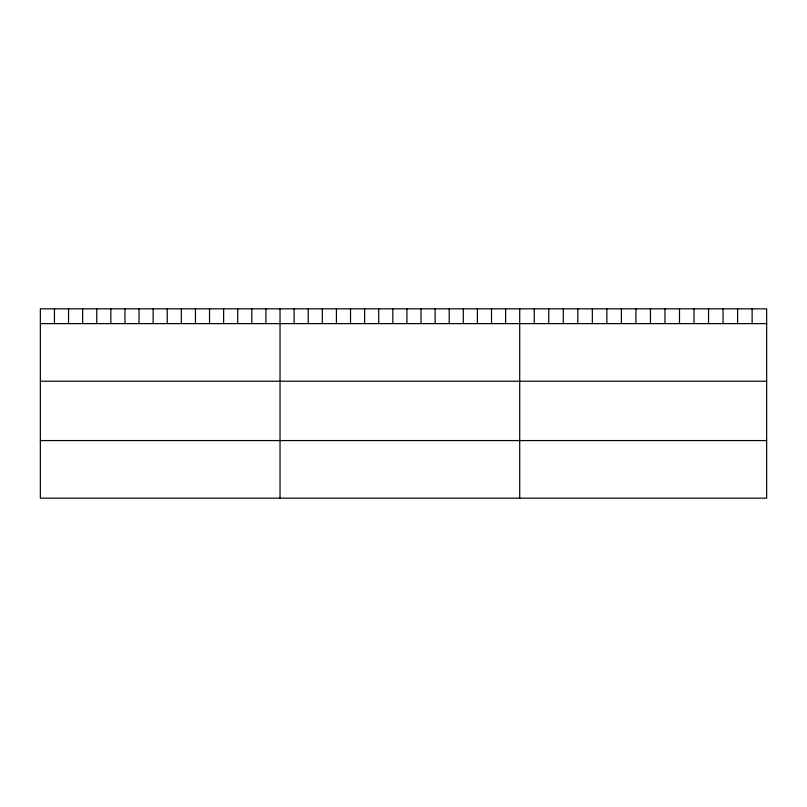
<?xml version="1.0" encoding="UTF-8"?>
<svg xmlns="http://www.w3.org/2000/svg" width="807" height="807" viewBox="0 0 807 807"><rect width="100%" height="100%" fill="white"/><g stroke="black" fill="none" stroke-linecap="round" stroke-linejoin="round"><path stroke-width="1.21" d="M766.65 323.627L766.65 498.161L40.35 498.161L40.35 308.839L766.65 308.839L766.65 323.627L40.35 323.627M40.35 381.227L766.65 381.227M40.35 440.572L766.65 440.572M752.124 308.839L752.124 323.627M737.598 308.839L737.598 323.627M723.072 308.839L723.072 323.627M708.546 308.839L708.546 323.627M694.02 308.839L694.02 323.627M679.494 308.839L679.494 323.627M664.968 308.839L664.968 323.627M650.442 308.839L650.442 323.627M635.916 308.839L635.916 323.627M621.39 308.839L621.39 323.627M606.864 308.839L606.864 323.627M592.338 308.839L592.338 323.627M577.812 308.839L577.812 323.627M563.286 308.839L563.286 323.627M548.76 308.839L548.76 323.627M534.234 308.839L534.234 323.627M519.708 308.839L519.708 498.161M505.606 308.839L505.606 323.627M491.513 308.839L491.513 323.627M477.411 308.839L477.411 323.627M463.309 308.839L463.309 323.627M449.217 308.839L449.217 323.627M435.114 308.839L435.114 323.627M421.012 308.839L421.012 323.627M406.92 308.839L406.92 323.627M392.817 308.839L392.817 323.627M378.725 308.839L378.725 323.627M364.623 308.839L364.623 323.627M350.52 308.839L350.52 323.627M336.428 308.839L336.428 323.627M322.326 308.839L322.326 323.627M308.224 308.839L308.224 323.627M294.131 308.839L294.131 323.627M280.029 308.839L280.029 498.161M265.927 308.839L265.927 323.627M251.834 308.839L251.834 323.627M237.732 308.839L237.732 323.627M223.63 308.839L223.63 323.627M209.538 308.839L209.538 323.627M195.435 308.839L195.435 323.627M181.333 308.839L181.333 323.627M167.241 308.839L167.241 323.627M153.138 308.839L153.138 323.627M139.046 308.839L139.046 323.627M124.944 308.839L124.944 323.627M110.841 308.839L110.841 323.627M96.749 308.839L96.749 323.627M82.647 308.839L82.647 323.627M68.545 308.839L68.545 323.627M54.452 308.839L54.452 323.627"/></g></svg>
